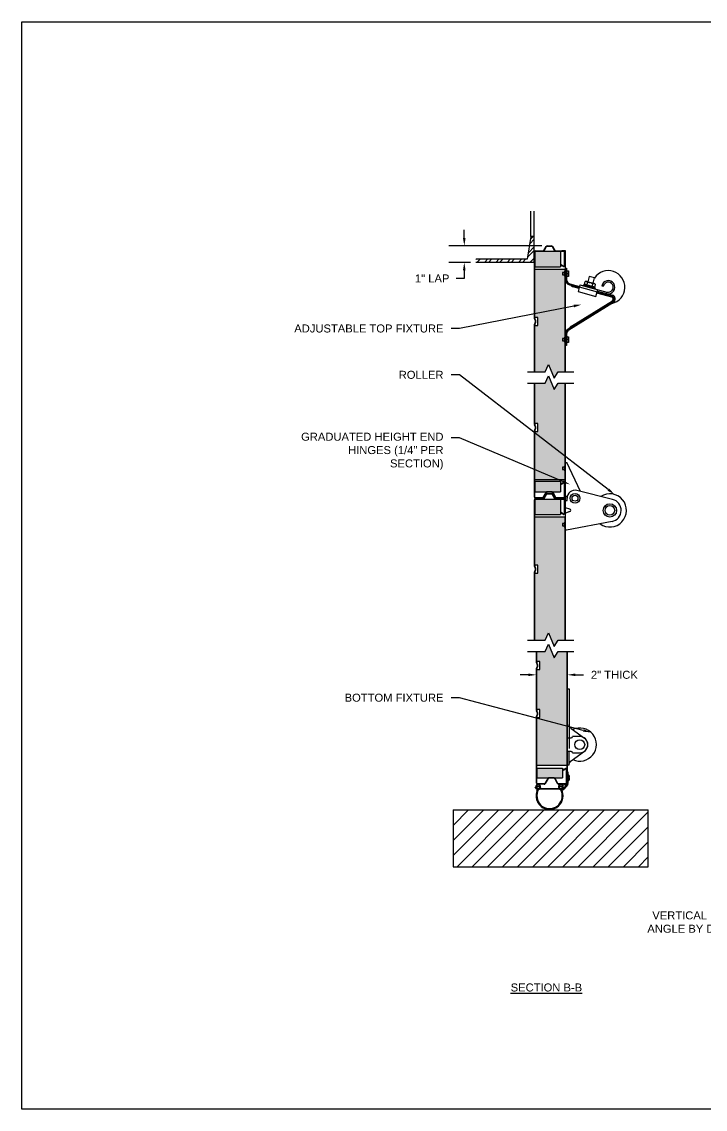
# Model space of a CAD drawing. Header units: inches. Extents: x 168.8 to 189.1, y 234.4 to 247.7.
# Drawn here: x 168.77 to 176.77, y 234.45 to 247.18 of the extents above; entities that cross this region are included whole.
import ezdxf
from ezdxf import colors
from ezdxf.entities.mleader import LeaderData, LeaderLine
from ezdxf.math import Vec2, Vec3

# ---------------------------------------------------------------- set-up
doc = ezdxf.new("R2010")
doc.units = ezdxf.units.IN
doc.header["$LTSCALE"] = 0.25
doc.header["$MEASUREMENT"] = 0
doc.linetypes.add('C_SOLID_M', pattern=[0])
doc.linetypes.add('CENTERX2', pattern=[0.8, 0.5, -0.1, 0.1, -0.1])
doc.layers.add('470', color=7, linetype='Continuous')
doc.layers.add('ANNOTATIONS', color=1, linetype='Continuous')
doc.styles.add('ARIAL', font='arial.ttf', dxfattribs={"height": 0.09375})
doc.styles.get("Standard").update_dxf_attribs({"font": 'romans.shx'})
doc.dimstyles.new('DIMSTYLE_5', dxfattribs={"dimtxt": 0.0625, "dimasz": 0.15, "dimexe": 0.18, "dimexo": 0.0625, "dimgap": 0.09, "dimtad": 0, "dimtih": 1, "dimtoh": 1, "dimdec": 5, "dimlfac": 8, "dimzin": 4, "dimdsep": 46, "dimtxsty": 'Standard', "dimcen": 0.09, "dimadec": 0, "dimazin": 0, "dimtp": 0.03125, "dimtm": 0.03125, "dimtfac": 1, "dimtdec": 5, "dimtofl": 0, "dimtmove": 0, "dimatfit": 3, "dimfxl": 1, "dimtolj": 1, "dimtzin": 4, "dimarcsym": 0})
doc.dimstyles.new('STANDARD$0', dxfattribs={"dimtxt": 0.09375, "dimasz": 0.09375, "dimexe": 0.03125, "dimexo": 0.046875, "dimgap": 0.09, "dimtad": 0, "dimtih": 1, "dimtoh": 1, "dimdec": 4, "dimzin": 0, "dimdsep": 46, "dimtxsty": 'ARIAL', "dimcen": 0.09, "dimadec": 0, "dimazin": 0, "dimtfac": 1, "dimtdec": 4, "dimtofl": 0, "dimtmove": 0, "dimatfit": 1, "dimfxl": 1, "dimtolj": 1, "dimtzin": 0, "dimarcsym": 0})

# ---------------------------------------------------------------- blocks, each defined once
blk = doc.blocks.new('*X3')
at = {"color": 0}
for p, q in [((5.071, 12.849), (5.124, 12.902)), ((5.08, 12.902), (5.111, 12.934)), ((5.046, 12.692), (5.124, 12.77)), ((5.055, 12.744), (5.124, 12.814)), ((4.445, 12.665), (4.449, 12.67)), ((4.454, 12.63), (4.494, 12.67)), ((4.543, 12.63), (4.582, 12.67)), ((4.587, 12.63), (4.626, 12.67)), ((4.675, 12.63), (4.715, 12.67)), ((4.719, 12.63), (4.759, 12.67)), ((4.808, 12.63), (4.847, 12.67)), ((4.852, 12.63), (4.891, 12.67)), ((4.94, 12.63), (4.98, 12.67)), ((4.985, 12.63), (5.024, 12.67)), ((5.073, 12.63), (5.124, 12.681)), ((5.117, 12.63), (5.124, 12.637))]:
    blk.add_line(p, q, dxfattribs=at)
blk = doc.blocks.new('*D5')
at = {"layer": 'ANNOTATIONS', "color": 0, "lineweight": -2, "transparency": 16777216}
for p, q in [((173.95, 244.651), (173.95, 244.745)), ((174.858, 244.557), (173.77, 244.557)), ((174.021, 244.364), (173.77, 244.364)), ((173.95, 244.27), (173.95, 244.176)), ((173.95, 244.176), (173.856, 244.176))]:
    blk.add_line(p, q, dxfattribs=at)
at = {"layer": 'ANNOTATIONS', "color": 0, "transparency": 16777216}
for points in [[(173.934, 244.651), (173.965, 244.651), (173.95, 244.557)], [(173.934, 244.27), (173.965, 244.27), (173.95, 244.364)]]:
    blk.add_solid(points, dxfattribs=at)
at = {"layer": 'defpoints', "color": 0, "transparency": 16777216}
for p in [(174.92, 244.557), (173.95, 244.364), (174.083, 244.364)]:
    blk.add_point(p, dxfattribs=at)
at = {"layer": 'ANNOTATIONS', "color": 0, "transparency": 16777216, "insert": (173.574, 244.176), "char_height": 0.0938, "attachment_point": 5, "style": 'ARIAL'}
blk.add_mtext('\\A1;1" LAP', dxfattribs=at)
blk = doc.blocks.new('*D8')
at = {"layer": 'ANNOTATIONS', "color": 0, "lineweight": -2, "transparency": 16777216}
for p, q in [((174.793, 239.503), (174.793, 239.566)), ((175.157, 239.552), (175.157, 239.566)), ((174.699, 239.534), (174.605, 239.534)), ((175.25, 239.534), (175.344, 239.534))]:
    blk.add_line(p, q, dxfattribs=at)
at = {"layer": 'ANNOTATIONS', "color": 0, "transparency": 16777216}
for points in [[(174.699, 239.55), (174.699, 239.519), (174.793, 239.534)], [(175.25, 239.55), (175.25, 239.519), (175.157, 239.534)]]:
    blk.add_solid(points, dxfattribs=at)
at = {"layer": 'defpoints', "color": 0, "transparency": 16777216}
for p in [(174.793, 239.456), (175.157, 239.534), (175.157, 239.505)]:
    blk.add_point(p, dxfattribs=at)
at = {"layer": 'ANNOTATIONS', "color": 0, "transparency": 16777216, "insert": (175.706, 239.534), "char_height": 0.09375, "attachment_point": 5, "style": 'ARIAL'}
blk.add_mtext('\\A1;2" THICK', dxfattribs=at)

msp = doc.modelspace()

# ---------------------------------------------------------------- hatches: boundary and pattern name
at = {"layer": '470', "linetype": 'Continuous'}
h = msp.add_hatch(dxfattribs=at)
h.set_pattern_fill('AR-SAND', color=256, scale=0.04, style=0)
h.set_pattern_definition([(37.5, (153.77541, 235.30998), (-0.00251973, 0.07707295), [0, -0.0608, 0, -0.068, 0, -0.065]), (7.5, (153.77541, 235.30998), (0.07079107, 0.11288584), [0, -0.0328, 0, -0.0548, 0, -0.021]), (327.5, (153.72621, 235.30998), (0.12456567, 0.00022636), [0, -0.02, 0, -0.072, 0, -0.094]), (317.5, (153.72621, 235.30998), (0.12024506, 0.035107), [0, -0.01, 0, -0.0472, 0, -0.054])])
h.paths.add_polyline_path([(175.15318, 239.80878), (175.04852, 239.80878), (175.00341, 239.73277), (174.93354, 239.89286), (174.89503, 239.80878), (174.79871, 239.80878), (174.79871, 239.68929), (174.83387, 239.68929), (174.83387, 239.59554), (174.79871, 239.59554), (174.79871, 239.12679), (174.83387, 239.12679), (174.83387, 239.03304), (174.79871, 239.03304), (174.79871, 238.47054), (175.15318, 238.47054)])
h.paths.add_polyline_path([(175.09782, 238.41693, -0.10303886), (175.09782, 238.41976), (175.09782, 238.44129), (174.79914, 238.44131), (174.79914, 238.32881), (175.09782, 238.32879)])
h.paths.add_polyline_path([(175.12974, 241.26912), (175.11848, 241.26912), (175.11848, 241.27735), (175.09906, 241.27735), (175.09906, 241.30549), (175.11848, 241.30549), (175.11848, 241.31357), (175.12974, 241.31357), (175.12974, 241.38106), (174.77527, 241.38106), (174.77527, 240.81856), (174.81042, 240.81856), (174.81042, 240.72481), (174.77527, 240.72481), (174.77527, 239.94109), (174.89503, 239.94109), (174.93354, 240.02517), (175.00341, 239.86508), (175.04852, 239.94109), (175.12974, 239.94109)])
h.paths.add_polyline_path([(175.07438, 241.59199), (174.77804, 241.59199, 0.08916358), (174.7757, 241.59004), (174.7757, 241.41031), (175.07438, 241.41031), (175.07438, 241.43109, -0.10291104), (175.07438, 241.43392)])
h.paths.add_polyline_path([(175.07438, 241.76582, -0.10291104), (175.07438, 241.76864), (175.07438, 241.80237), (174.7757, 241.80237), (174.7757, 241.67867), (175.07438, 241.67867)])
h.paths.add_polyline_path([(175.12974, 242.9514), (175.04852, 242.9514), (175.00341, 242.87539), (174.93354, 243.03548), (174.89503, 242.9514), (174.77527, 242.9514), (174.77527, 242.47568), (174.81042, 242.47568), (174.81042, 242.38193), (174.77527, 242.38193), (174.77527, 241.81943), (175.12974, 241.81943), (175.12974, 241.93109), (175.11848, 241.93109), (175.11848, 241.93932), (175.09906, 241.93932), (175.09906, 241.96746), (175.11848, 241.96746), (175.11848, 241.97554), (175.12974, 241.97554)])
h.paths.add_polyline_path([(175.12974, 243.43787), (175.1168, 243.43787), (175.1168, 243.44611), (175.09737, 243.44611), (175.09737, 243.47424), (175.1168, 243.47424), (175.1168, 243.48233), (175.12974, 243.48233), (175.12974, 244.2086), (175.11848, 244.2086), (175.11848, 244.21684), (175.09906, 244.21684), (175.09906, 244.24498), (175.11848, 244.24498), (175.11848, 244.25306), (175.12974, 244.25306), (175.12974, 244.28257), (174.77527, 244.28257), (174.77527, 243.72007), (174.81042, 243.72007), (174.81042, 243.62632), (174.77527, 243.62632), (174.77527, 243.08371), (174.89503, 243.08371), (174.93354, 243.16779), (175.00341, 243.0077), (175.04852, 243.08371), (175.12974, 243.08371)])
h.paths.add_polyline_path([(175.07438, 244.49351), (174.77804, 244.49351, 0.08916358), (174.7757, 244.49155), (174.7757, 244.31182), (175.07438, 244.31182), (175.07438, 244.33261, -0.10291104), (175.07438, 244.33543)])
at = {"layer": '470'}
h = msp.add_hatch(dxfattribs=at)
h.set_pattern_fill('ANSI31', color=256, style=0)
h.set_pattern_definition([(45, (-0.78106, 0.76833), (-0.08838835, 0.08838835), [])])
h.paths.add_polyline_path([(176.1012, 237.95239), (173.81923, 237.95239), (173.81923, 237.28751), (176.1012, 237.28751)])

# ---------------------------------------------------------------- linework, layer by layer
for p, q in [((174.72906, 244.66749), (174.72906, 244.96488)), ((174.76846, 244.3639), (174.76846, 244.96488)), ((174.72906, 244.66749), (174.68735, 244.40329)), ((174.76846, 244.66749), (174.72906, 244.66749)), ((174.68735, 244.40329), (174.08942, 244.40329)), ((174.76846, 244.3639), (174.0834, 244.3639)), ((175.1479, 244.2644), (175.1709, 244.2644)), ((175.1709, 244.2644), (175.1709, 244.19772)), ((175.09906, 244.24498), (175.09906, 244.21684)), ((175.11848, 244.24498), (175.09906, 244.24498)), ((175.09906, 244.21684), (175.11768, 244.21684)), ((175.11848, 244.25306), (175.11848, 244.2086)), ((175.12974, 244.25306), (175.11848, 244.25306)), ((175.11848, 244.2086), (175.12974, 244.2086)), ((175.16347, 244.23106), (175.14761, 244.23106)), ((175.1709, 244.19772), (175.1479, 244.19772)), ((175.09737, 243.47424), (175.09737, 243.44611)), ((175.1168, 243.47424), (175.09737, 243.47424)), ((175.09737, 243.44611), (175.11599, 243.44611)), ((175.1168, 243.48233), (175.1168, 243.43787)), ((175.12974, 243.48233), (175.1168, 243.48233)), ((175.1168, 243.43787), (175.12974, 243.43787)), ((175.16318, 243.46033), (175.14732, 243.46033)), ((175.14761, 243.49367), (175.17061, 243.49367)), ((175.17061, 243.42699), (175.14761, 243.42699)), ((175.17061, 243.49367), (175.17061, 243.42699)), ((174.89503, 243.08371), (174.93354, 243.16779)), ((174.93354, 243.16779), (175.00341, 243.0077)), ((174.68844, 243.08371), (174.89503, 243.08371)), ((174.89503, 242.9514), (174.93354, 243.03548)), ((174.93354, 243.03548), (175.00341, 242.87539)), ((175.00341, 243.0077), (175.04852, 243.08371)), ((175.04852, 243.08371), (175.2315, 243.08371)), ((174.68844, 242.9514), (174.89503, 242.9514)), ((175.00341, 242.87539), (175.04852, 242.9514)), ((175.04852, 242.9514), (175.2315, 242.9514)), ((175.09906, 241.96746), (175.09906, 241.93932)), ((175.11848, 241.96746), (175.09906, 241.96746)), ((175.11848, 241.97554), (175.11848, 241.93109)), ((175.12974, 241.97554), (175.11848, 241.97554)), ((175.09906, 241.93932), (175.11768, 241.93932)), ((175.11848, 241.93109), (175.12974, 241.93109)), ((175.09906, 241.30549), (175.09906, 241.27735)), ((175.11848, 241.30549), (175.09906, 241.30549)), ((175.09906, 241.27735), (175.11768, 241.27735)), ((175.11848, 241.31357), (175.11848, 241.26912)), ((175.12974, 241.31357), (175.11848, 241.31357)), ((175.11848, 241.26912), (175.12974, 241.26912)), ((174.68844, 239.94109), (174.89503, 239.94109)), ((174.89503, 239.94109), (174.93354, 240.02517)), ((174.93354, 240.02517), (175.00341, 239.86508)), ((175.00341, 239.86508), (175.04852, 239.94109)), ((175.04852, 239.94109), (175.2315, 239.94109)), ((174.68844, 239.80878), (174.89503, 239.80878)), ((174.89503, 239.80878), (174.93354, 239.89286)), ((174.93354, 239.89286), (175.00341, 239.73277)), ((175.00341, 239.73277), (175.04852, 239.80878)), ((175.04852, 239.80878), (175.2315, 239.80878)), ((173.81923, 237.95239), (173.81923, 237.28751)), ((173.82404, 237.95239), (176.1012, 237.95239)), ((176.1012, 237.28751), (176.1012, 237.95239)), ((173.81923, 237.28751), (176.1012, 237.28751))]:
    msp.add_line(p, q, dxfattribs=at)
at = {"layer": '470', "linetype": 'C_SOLID_M'}
for p, q in [((174.88042, 244.50307), (174.90813, 244.55107)), ((174.88399, 244.50101), (174.9117, 244.54901)), ((174.91917, 244.55744), (174.97123, 244.55744)), ((174.91917, 244.55332), (174.97123, 244.55332)), ((174.97868, 244.54904), (175.00668, 244.50097)), ((174.98225, 244.55111), (175.01024, 244.50304)), ((174.76955, 243.71196), (174.76955, 244.48601)), ((174.77368, 243.71196), (174.77368, 244.48601)), ((174.7757, 244.49351), (175.07438, 244.49351)), ((174.7757, 244.49351), (174.7757, 244.31182)), ((174.7823, 244.49876), (174.87295, 244.49876)), ((174.7823, 244.49463), (174.87295, 244.49463)), ((175.0177, 244.49876), (175.10836, 244.49876)), ((175.0177, 244.49463), (175.10836, 244.49463)), ((175.07438, 244.49351), (175.07438, 244.31182)), ((175.09223, 244.50176), (175.09223, 244.49932)), ((175.09223, 244.50176), (175.12824, 244.50176)), ((175.12824, 244.49932), (175.09223, 244.49932)), ((175.11699, 244.48601), (175.11699, 244.32135)), ((175.12111, 244.48601), (175.12111, 244.32135)), ((175.1222, 244.43669), (175.12219, 244.42627)), ((175.12505, 244.4366), (175.12505, 244.42628)), ((175.12693, 244.43666), (175.12693, 244.42628)), ((175.1297, 244.43665), (175.12969, 244.42638)), ((175.13068, 244.49688), (175.13068, 243.08371)), ((175.13311, 243.08371), (175.13311, 244.49688)), ((174.77527, 243.72007), (174.77527, 244.28257)), ((175.12974, 244.28257), (174.77527, 244.28257)), ((174.7757, 244.31182), (175.07438, 244.31182)), ((175.11169, 244.31487), (175.07869, 244.32754)), ((175.11317, 244.31873), (175.08017, 244.33139)), ((175.08279, 244.33632), (175.09812, 244.32559)), ((175.08515, 244.3397), (175.10049, 244.32897)), ((175.10049, 244.32897), (175.09812, 244.32559)), ((175.12974, 243.08371), (175.12974, 244.28257)), ((174.76955, 243.08371), (174.76955, 243.63367)), ((174.78215, 243.67833), (174.77037, 243.70771)), ((174.77037, 243.63793), (174.78215, 243.66731)), ((174.77368, 243.08371), (174.77368, 243.63367)), ((174.78598, 243.67987), (174.7742, 243.70924)), ((174.7742, 243.6364), (174.78598, 243.66577)), ((174.81042, 243.72007), (174.77527, 243.72007)), ((174.77527, 243.62632), (174.81042, 243.62632)), ((174.77527, 243.08371), (174.77527, 243.62632)), ((174.81042, 243.62632), (174.81042, 243.72007)), ((174.76955, 242.46758), (174.76955, 242.9514)), ((174.77368, 242.46758), (174.77368, 242.9514)), ((174.77527, 242.47568), (174.77527, 242.9514)), ((175.12974, 241.81943), (175.12974, 242.9514)), ((175.13067, 241.60512), (175.13067, 242.9514)), ((175.13068, 242.9514), (175.13068, 241.60512)), ((175.13311, 241.60512), (175.13311, 242.9514)), ((174.76955, 241.61524), (174.76955, 242.38929)), ((174.78215, 242.43394), (174.77037, 242.46332)), ((174.77037, 242.39354), (174.78215, 242.42292)), ((174.77368, 241.61524), (174.77368, 242.38929)), ((174.78598, 242.43548), (174.7742, 242.46485)), ((174.7742, 242.39201), (174.78598, 242.42138)), ((174.81042, 242.47568), (174.77527, 242.47568)), ((174.77527, 242.38193), (174.81042, 242.38193)), ((174.77527, 241.81943), (174.77527, 242.38193)), ((174.81042, 242.38193), (174.81042, 242.47568)), ((175.13311, 241.62695), (175.13311, 242.0207)), ((175.13311, 242.0207), (175.15036, 242.0207)), ((175.31132, 241.68208), (175.15036, 242.0207)), ((175.12974, 241.81943), (174.77527, 241.81943)), ((174.7757, 241.80237), (175.07438, 241.80237)), ((174.7757, 241.80237), (174.7757, 241.67867)), ((175.07438, 241.80237), (175.07438, 241.67867)), ((175.07869, 241.77371), (175.11169, 241.78638)), ((175.08017, 241.76986), (175.11317, 241.78252)), ((175.09812, 241.77566), (175.08279, 241.76493)), ((175.10049, 241.77228), (175.08515, 241.76155)), ((175.09812, 241.77566), (175.10049, 241.77228)), ((175.11699, 241.7799), (175.11699, 241.61524)), ((175.12111, 241.7799), (175.12111, 241.61524)), ((174.7757, 241.67867), (175.07438, 241.67867)), ((174.7757, 241.59199), (175.07438, 241.59199)), ((174.7757, 241.59199), (174.7757, 241.41031)), ((174.86119, 241.60662), (174.7823, 241.60662)), ((174.86119, 241.60249), (174.7823, 241.60249)), ((174.7823, 241.59724), (174.87295, 241.59724)), ((174.7823, 241.59312), (174.87295, 241.59312)), ((174.90254, 241.66962), (174.86866, 241.61093)), ((174.90611, 241.66756), (174.87223, 241.60887)), ((174.88042, 241.60156), (174.90813, 241.64956)), ((174.88399, 241.59949), (174.9117, 241.64749)), ((174.97695, 241.67599), (174.91358, 241.67599)), ((174.97695, 241.67187), (174.91358, 241.67187)), ((174.91917, 241.65593), (174.97123, 241.65593)), ((174.91917, 241.65181), (174.97123, 241.65181)), ((174.97868, 241.64752), (175.00668, 241.59945)), ((174.98225, 241.6496), (175.01024, 241.60153)), ((175.01843, 241.60885), (174.98441, 241.66757)), ((175.022, 241.61092), (174.98798, 241.66963)), ((175.0177, 241.59724), (175.10836, 241.59724)), ((175.0177, 241.59312), (175.10836, 241.59312)), ((175.10836, 241.60662), (175.02946, 241.60662)), ((175.10836, 241.60249), (175.02946, 241.60249)), ((175.07438, 241.59199), (175.07438, 241.41031)), ((175.09223, 241.60268), (175.09223, 241.5978)), ((175.12824, 241.60268), (175.09223, 241.60268)), ((175.09223, 241.60024), (175.12824, 241.60024)), ((175.12824, 241.5978), (175.09223, 241.5978)), ((175.1222, 241.66841), (175.12219, 241.65799)), ((175.12505, 241.66831), (175.12505, 241.658)), ((175.12692, 241.66837), (175.12692, 241.658)), ((175.1297, 241.66839), (175.12969, 241.65812)), ((175.13068, 241.59537), (175.13068, 239.94109)), ((175.13311, 241.62695), (175.15186, 241.62695)), ((175.13311, 239.94109), (175.13311, 241.59537)), ((175.15186, 241.57695), (175.15186, 241.62695)), ((175.68399, 241.5883), (175.26746, 241.69312)), ((174.76955, 240.81045), (174.76955, 241.58449)), ((174.77368, 240.81045), (174.77368, 241.58449)), ((175.11699, 241.58449), (175.11699, 241.41984)), ((175.12111, 241.58449), (175.12111, 241.41984)), ((175.1222, 241.53518), (175.12219, 241.52476)), ((175.12505, 241.53509), (175.12505, 241.52477)), ((175.12693, 241.53515), (175.12693, 241.52477)), ((175.1297, 241.53514), (175.12969, 241.52486)), ((175.13311, 241.57695), (175.15186, 241.57695)), ((175.18526, 241.47371), (175.13311, 241.4907)), ((174.77527, 240.81856), (174.77527, 241.38106)), ((175.12974, 241.38106), (174.77527, 241.38106)), ((174.7757, 241.41031), (175.07438, 241.41031)), ((175.11169, 241.41336), (175.07869, 241.42603)), ((175.11317, 241.41721), (175.08017, 241.42988)), ((175.08279, 241.43481), (175.09812, 241.42407)), ((175.08515, 241.43819), (175.10049, 241.42745)), ((175.10049, 241.42745), (175.09812, 241.42407)), ((175.12974, 239.94109), (175.12974, 241.38106)), ((175.18526, 241.44519), (175.13311, 241.4282)), ((175.14536, 241.22695), (175.13311, 241.22695)), ((175.67929, 241.32957), (175.14536, 241.22696)), ((174.76955, 239.94109), (174.76955, 240.73216)), ((174.78215, 240.77682), (174.77037, 240.80619)), ((174.77037, 240.73642), (174.78215, 240.76579)), ((174.77368, 239.94109), (174.77368, 240.73216)), ((174.78598, 240.77835), (174.7742, 240.80773)), ((174.7742, 240.73488), (174.78598, 240.76426)), ((174.81042, 240.81856), (174.77527, 240.81856)), ((174.77527, 240.72481), (174.81042, 240.72481)), ((174.77527, 239.94109), (174.77527, 240.72481)), ((174.81042, 240.72481), (174.81042, 240.81856)), ((174.79299, 239.68119), (174.79299, 239.80878)), ((174.79712, 239.68119), (174.79712, 239.80878)), ((174.79871, 239.68929), (174.79871, 239.80878)), ((175.15318, 238.47054), (175.15318, 239.80878)), ((175.15411, 238.25623), (175.15411, 239.80878)), ((175.15412, 239.80878), (175.15412, 238.25623)), ((175.15655, 238.25623), (175.15655, 239.80878)), ((174.80559, 239.64756), (174.79381, 239.67693)), ((174.80942, 239.64909), (174.79764, 239.67847)), ((174.83387, 239.68929), (174.79871, 239.68929)), ((174.83387, 239.59554), (174.83387, 239.68929)), ((174.79299, 239.11869), (174.79299, 239.6029)), ((174.79381, 239.60716), (174.80559, 239.63653)), ((174.79712, 239.11869), (174.79712, 239.6029)), ((174.79764, 239.60562), (174.80942, 239.63499)), ((174.79871, 239.59554), (174.83387, 239.59554)), ((174.79871, 239.12679), (174.79871, 239.59554)), ((174.79299, 238.26636), (174.79299, 239.0404)), ((174.80559, 239.08506), (174.79381, 239.11443)), ((174.79381, 239.04466), (174.80559, 239.07403)), ((174.79712, 238.26636), (174.79712, 239.0404)), ((174.80942, 239.08659), (174.79764, 239.11597)), ((174.79764, 239.04312), (174.80942, 239.07249)), ((174.83387, 239.12679), (174.79871, 239.12679)), ((174.83387, 239.03304), (174.83387, 239.12679)), ((174.79871, 239.03304), (174.83387, 239.03304)), ((174.79871, 238.47054), (174.79871, 239.03304)), ((175.15318, 238.47054), (174.79871, 238.47054)), ((174.79914, 238.44131), (174.79914, 238.32881)), ((174.79914, 238.44131), (175.09782, 238.44129)), ((175.09782, 238.44129), (175.09782, 238.32879)), ((175.10213, 238.42482), (175.13513, 238.43749)), ((175.10361, 238.42097), (175.13661, 238.43364)), ((175.12156, 238.42678), (175.10623, 238.41604)), ((175.12393, 238.4234), (175.1086, 238.41266)), ((175.12156, 238.42678), (175.12393, 238.4234)), ((175.14043, 238.43101), (175.14043, 238.26636)), ((175.14455, 238.43101), (175.14455, 238.26636)), ((174.79914, 238.32881), (175.09782, 238.32879)), ((174.92598, 238.32073), (174.8921, 238.26204)), ((174.92956, 238.31867), (174.89567, 238.25998)), ((175.00039, 238.32711), (174.93702, 238.32711)), ((175.00039, 238.32298), (174.93702, 238.32298)), ((175.04187, 238.25996), (175.00785, 238.31868)), ((175.04544, 238.26203), (175.01142, 238.32075)), ((175.14564, 238.31952), (175.14563, 238.30911)), ((175.14849, 238.31943), (175.14849, 238.30911)), ((175.15036, 238.31949), (175.15036, 238.30911)), ((175.15314, 238.3195), (175.15313, 238.30923)), ((175.1628, 238.2953), (175.1628, 238.36072)), ((175.1628, 238.36072), (175.16551, 238.36072)), ((175.1628, 238.2953), (175.16551, 238.2953)), ((175.18155, 238.33113), (175.17793, 238.33016)), ((175.17793, 238.32585), (175.17793, 238.33016)), ((175.18155, 238.32488), (175.17793, 238.32585)), ((174.88463, 238.25773), (174.80574, 238.25773)), ((174.88463, 238.25361), (174.80574, 238.25361)), ((175.1318, 238.25773), (175.0529, 238.25773)), ((175.1318, 238.25361), (175.0529, 238.25361)), ((175.15168, 238.25379), (175.11567, 238.25379)), ((175.11567, 238.25379), (175.11567, 238.25135)), ((175.11567, 238.25135), (175.15167, 238.25135))]:
    msp.add_line(p, q, dxfattribs=at)
at = {"layer": '470', "linetype": 'Continuous'}
for p, q in [((175.13311, 244.29716), (175.14761, 244.29716)), ((175.13311, 244.29716), (175.13311, 244.16216)), ((175.14761, 244.29716), (175.14761, 244.16216)), ((175.13311, 244.16216), (175.14761, 244.16216)), ((175.3547, 244.10346), (175.36421, 244.13887)), ((175.3742, 244.14137), (175.36421, 244.13887)), ((175.37427, 244.14161), (175.3742, 244.14137)), ((175.3742, 244.14137), (175.47753, 244.1136)), ((175.4776, 244.11384), (175.37427, 244.14161)), ((175.41249, 244.19813), (175.39575, 244.13583)), ((175.47285, 244.18191), (175.41249, 244.19813)), ((175.45611, 244.11962), (175.47285, 244.18191)), ((175.18464, 244.11387), (175.18087, 244.09987)), ((175.18087, 244.09987), (175.2938, 244.06952)), ((175.18464, 244.11387), (175.29756, 244.08352)), ((175.29328, 244.0676), (175.20205, 244.09211)), ((175.22898, 244.07659), (175.23157, 244.08624)), ((175.29121, 244.05986), (175.22898, 244.07659)), ((175.30243, 244.10163), (175.28089, 244.02148)), ((175.28089, 244.02148), (175.49094, 243.96503)), ((175.29562, 244.07628), (175.50567, 244.01984)), ((175.30243, 244.10163), (175.61931, 244.01648)), ((175.34576, 244.10034), (175.35357, 244.10243)), ((175.34576, 244.10034), (175.48158, 244.06384)), ((175.35358, 244.10243), (175.35357, 244.10243)), ((175.38488, 244.09535), (175.39439, 244.13076)), ((175.44523, 244.07913), (175.45475, 244.11455)), ((175.47541, 244.07102), (175.48493, 244.10644)), ((175.47586, 244.06958), (175.48158, 244.06384)), ((175.47753, 244.1136), (175.4776, 244.11384)), ((175.48493, 244.10644), (175.47753, 244.1136)), ((175.49094, 243.96503), (175.51248, 244.04519)), ((175.67853, 243.96407), (175.50333, 244.01115)), ((175.50385, 244.01308), (175.67905, 243.966)), ((175.50761, 244.02708), (175.68281, 243.98)), ((175.5767, 244.08346), (175.55824, 244.08673)), ((175.61444, 243.99837), (175.61931, 244.01648)), ((175.68774, 243.90699), (175.16361, 243.58192)), ((175.69538, 243.89467), (175.17126, 243.5696)), ((175.18166, 243.59546), (175.68669, 243.90868)), ((175.20296, 243.61809), (175.68247, 243.91549)), ((175.67645, 243.95634), (175.50125, 244.00342)), ((175.67645, 243.95634), (175.68281, 243.98)), ((175.69538, 243.89467), (175.68247, 243.91549)), ((175.14761, 243.52711), (175.13311, 243.52711)), ((175.13311, 243.52711), (175.13311, 243.39211)), ((175.14761, 243.52711), (175.14761, 243.39211)), ((175.16361, 243.58192), (175.17126, 243.5696)), ((175.20296, 243.61809), (175.20823, 243.6096)), ((175.14761, 243.39211), (175.13311, 243.39211)), ((175.15655, 239.37186), (175.17758, 239.37186)), ((175.15655, 238.48186), (175.15655, 239.37186)), ((175.17758, 239.37186), (175.17758, 238.79623)), ((175.15623, 238.79623), (175.20033, 238.79623)), ((175.15623, 238.63748), (175.15623, 238.79623)), ((175.20033, 238.90618), (175.35642, 238.794)), ((175.30098, 238.81183), (175.21595, 238.81183)), ((175.20033, 238.63748), (175.15623, 238.63748)), ((175.17758, 238.48186), (175.17758, 238.63748)), ((175.20033, 238.52754), (175.35642, 238.63971)), ((175.21595, 238.62188), (175.30098, 238.62188)), ((175.15655, 238.48186), (175.17758, 238.48186)), ((175.15655, 238.39634), (175.1628, 238.39634)), ((175.15655, 238.25967), (175.15655, 238.39634)), ((175.1628, 238.39634), (175.1628, 238.25967)), ((174.78027, 238.21704), (174.78579, 238.21998)), ((174.7879, 238.20269), (174.78027, 238.21704)), ((174.78579, 238.21998), (174.79342, 238.20563)), ((174.79563, 238.2068), (174.78853, 238.22014)), ((174.79405, 238.22308), (174.80114, 238.20974)), ((174.79945, 238.17038), (174.80957, 238.19819)), ((174.80098, 238.22906), (174.82753, 238.22906)), ((174.81894, 238.19654), (174.80826, 238.16718)), ((174.80957, 238.19819), (174.80957, 238.20413)), ((174.81894, 238.20413), (174.81894, 238.19654)), ((174.82679, 238.20864), (174.83446, 238.22308)), ((174.83998, 238.22014), (174.83231, 238.20571)), ((174.83488, 238.20142), (175.0603, 238.20142)), ((175.06307, 238.19517), (174.83488, 238.19517)), ((175.06287, 238.20571), (175.0552, 238.22014)), ((175.06072, 238.22308), (175.06969, 238.20619)), ((175.06765, 238.22906), (175.0942, 238.22906)), ((175.07624, 238.19654), (175.07624, 238.20413)), ((175.08692, 238.16718), (175.07624, 238.19654)), ((175.08561, 238.20413), (175.08561, 238.19819)), ((175.08561, 238.19819), (175.09573, 238.17038)), ((175.09345, 238.20864), (175.10113, 238.22308)), ((175.10665, 238.22014), (175.09897, 238.20571)), ((175.1108, 238.19802), (175.15456, 238.2539)), ((175.15948, 238.25004), (175.11573, 238.19416)), ((174.8055, 238.03442), (174.80948, 238.04044)), ((174.8127, 238.03486), (174.8055, 238.03442)), ((174.86555, 237.97437), (174.86599, 237.98157)), ((174.87157, 237.97835), (174.86555, 237.97437)), ((174.94759, 237.95239), (174.94437, 237.95884)), ((174.95081, 237.95884), (174.94759, 237.95239)), ((175.02963, 237.97437), (175.02361, 237.97835)), ((175.02919, 237.98157), (175.02963, 237.97437))]:
    msp.add_line(p, q, dxfattribs=at)
at = {"layer": '470', "linetype": 'CENTERX2'}
msp.add_line((175.17732, 238.79623), (175.17732, 238.63748), dxfattribs=at)
at = {"layer": '470', "linetype": 'C_SOLID_M'}
for centre, radius in [((175.24561, 241.60195), 0.05662), ((175.24561, 241.60195), 0.03462), ((175.65311, 241.45945), 0.07812), ((175.65311, 241.45945), 0.05662)]:
    msp.add_circle(centre, radius, dxfattribs=at)
at = {"layer": '470', "linetype": 'Continuous'}
msp.add_circle((175.30098, 238.71686), 0.0575, dxfattribs=at)
at = {"layer": '470', "linetype": 'C_SOLID_M'}
for centre, radius, start, end in [((174.91917, 244.54469), 0.01275, 90, 150), ((174.91917, 244.54469), 0.00863, 90, 150), ((174.97123, 244.54469), 0.01275, 30.216271, 90), ((174.97123, 244.54469), 0.00862, 30.216271, 90), ((174.7823, 244.48601), 0.01275, 90, 180), ((174.7823, 244.48601), 0.00862, 90, 180), ((174.87295, 244.50738), 0.00863, 270, 330), ((174.87295, 244.50738), 0.01275, 270, 330), ((175.0177, 244.50738), 0.01275, 210.216271, 270), ((175.0177, 244.50738), 0.00862, 210.216271, 270), ((175.10836, 244.48601), 0.01275, 0, 90), ((175.10836, 244.48601), 0.00863, 0, 90), ((175.12599, 244.4366), 0.00375, 359.999982, 179.999946), ((175.12599, 244.42628), 0.00375, 179.999963, 1.879978), ((175.12599, 244.4366), 0.000937, 359.999982, 179.999946), ((175.12599, 244.42628), 0.000937, 179.999963, 1.879978), ((175.12824, 244.49688), 0.00488, 0.000002, 90.000005), ((175.12824, 244.49688), 0.00244, 0.000002, 90.000005), ((175.08118, 244.33402), 0.00694, 55, 249), ((175.08118, 244.33402), 0.00281, 55, 249), ((175.11418, 244.32135), 0.00694, 249, 0), ((175.11418, 244.32135), 0.00281, 249, 0), ((174.78099, 243.71196), 0.01144, 180, 201.851537), ((174.78099, 243.63367), 0.01144, 158.148463, 180), ((174.78099, 243.71196), 0.00731, 180, 201.851537), ((174.78099, 243.63367), 0.00731, 158.148463, 180), ((174.7684, 243.67282), 0.01481, 338.148463, 21.851537), ((174.7684, 243.67282), 0.01894, 338.148463, 21.851537), ((174.78099, 242.46758), 0.01144, 180, 201.851537), ((174.78099, 242.38929), 0.01144, 158.148463, 180), ((174.78099, 242.46758), 0.00731, 180, 201.851537), ((174.78099, 242.38929), 0.00731, 158.148463, 180), ((174.7684, 242.42843), 0.01481, 338.148463, 21.851537), ((174.7684, 242.42843), 0.01894, 338.148463, 21.851537), ((175.08118, 241.76723), 0.00694, 111, 305), ((175.08118, 241.76723), 0.00281, 111, 305), ((175.11418, 241.7799), 0.00694, 0, 111), ((175.11418, 241.7799), 0.00281, 0, 111), ((174.7823, 241.61524), 0.01275, 180, 270), ((174.7823, 241.58449), 0.01275, 90, 180), ((174.7823, 241.61524), 0.00862, 180, 270), ((174.7823, 241.58449), 0.00862, 90, 180), ((174.86119, 241.61524), 0.00862, 270, 330), ((174.86119, 241.61524), 0.01275, 270, 330), ((174.87295, 241.60587), 0.00863, 270, 330), ((174.87295, 241.60587), 0.01275, 270, 330), ((174.91358, 241.66324), 0.01275, 90, 150), ((174.91358, 241.66324), 0.00863, 90, 150), ((174.91917, 241.64318), 0.01275, 90, 150), ((174.91917, 241.64318), 0.00863, 90, 150), ((174.97123, 241.64318), 0.01275, 30.216271, 90), ((174.97123, 241.64318), 0.00862, 30.216271, 90), ((174.97695, 241.66324), 0.01275, 30.088281, 90), ((174.97695, 241.66324), 0.00863, 30.088281, 90), ((175.0177, 241.60587), 0.01275, 210.216271, 270), ((175.0177, 241.60587), 0.00862, 210.216271, 270), ((175.02946, 241.61524), 0.01275, 210.088281, 270), ((175.02946, 241.61524), 0.00862, 210.088281, 270), ((175.10836, 241.61524), 0.01275, 270, 0), ((175.10836, 241.61524), 0.00862, 270, 0), ((175.10836, 241.58449), 0.01275, 0, 90), ((175.10836, 241.58449), 0.00863, 0, 90), ((175.12599, 241.66831), 0.00375, 359.999982, 179.999946), ((175.12599, 241.658), 0.00375, 179.999963, 1.879978), ((175.12599, 241.66831), 0.000937, 359.999982, 179.999946), ((175.12599, 241.658), 0.000937, 179.999963, 1.879978), ((175.12823, 241.60512), 0.00488, 270, 359.999989), ((175.12824, 241.60512), 0.00244, 270, 359.999989), ((175.12824, 241.59537), 0.00488, 0.000002, 90.000005), ((175.12824, 241.59537), 0.00244, 0.000002, 90.000005), ((175.24561, 241.60195), 0.09375, 76.523825, 179.999982), ((175.65311, 241.45945), 0.1325, 281.020246, 76.523825), ((175.12599, 241.53509), 0.00375, 359.999982, 179.999946), ((175.12599, 241.52477), 0.00375, 179.999963, 1.879978), ((175.12599, 241.53509), 0.000937, 359.999982, 179.999946), ((175.12599, 241.52477), 0.000937, 179.999963, 1.879978), ((175.18061, 241.45945), 0.015, 288.044084, 71.955945), ((175.08118, 241.4325), 0.00694, 55, 249), ((175.08118, 241.4325), 0.00281, 55, 249), ((175.11418, 241.41984), 0.00694, 249, 0), ((175.11418, 241.41984), 0.00281, 249, 0), ((174.78099, 240.81045), 0.01144, 180, 201.851537), ((174.78099, 240.73216), 0.01144, 158.148463, 180), ((174.78099, 240.81045), 0.00731, 180, 201.851537), ((174.78099, 240.73216), 0.00731, 158.148463, 180), ((174.7684, 240.77131), 0.01481, 338.148463, 21.851537), ((174.7684, 240.77131), 0.01894, 338.148463, 21.851537), ((174.80443, 239.68119), 0.01144, 180, 201.851537), ((174.80443, 239.68119), 0.00731, 180, 201.851537), ((174.80443, 239.6029), 0.01144, 158.148463, 180), ((174.80443, 239.6029), 0.00731, 158.148463, 180), ((174.79184, 239.64204), 0.01481, 338.148463, 21.851537), ((174.79184, 239.64204), 0.01894, 338.148463, 21.851537), ((174.80443, 239.11869), 0.01144, 180, 201.851537), ((174.80443, 239.0404), 0.01144, 158.148463, 180), ((174.80443, 239.11869), 0.00731, 180, 201.851537), ((174.80443, 239.0404), 0.00731, 158.148463, 180), ((174.79184, 239.07954), 0.01481, 338.148463, 21.851537), ((174.79184, 239.07954), 0.01894, 338.148463, 21.851537), ((175.10462, 238.41834), 0.00694, 111, 305), ((175.10462, 238.41834), 0.00281, 111, 305), ((175.13762, 238.43101), 0.00694, 0, 111), ((175.13762, 238.43101), 0.00281, 0, 111), ((174.93702, 238.31436), 0.01275, 90, 150), ((174.93702, 238.31436), 0.00863, 90, 150), ((175.00039, 238.31436), 0.01275, 30.088281, 90), ((175.00039, 238.31436), 0.00863, 30.088281, 90), ((175.14943, 238.31943), 0.00375, 359.999982, 179.999946), ((175.14943, 238.30911), 0.00375, 179.999963, 1.879978), ((175.14943, 238.31943), 0.000937, 359.999982, 179.999946), ((175.14943, 238.30911), 0.000937, 179.999963, 1.879978), ((175.16551, 238.34988), 0.01083, 26.785213, 89.999997), ((175.16551, 238.30613), 0.01083, 269.999991, 333.214785), ((175.12217, 238.32801), 0.05937, 3.016933, 26.785062), ((175.12217, 238.32801), 0.05937, 333.214953, 356.983076), ((174.80574, 238.26636), 0.01275, 180, 270), ((174.80574, 238.26636), 0.00862, 180, 270), ((174.88463, 238.26636), 0.00862, 270, 330), ((174.88463, 238.26636), 0.01275, 270, 330), ((175.0529, 238.26636), 0.01275, 210.088281, 270), ((175.0529, 238.26636), 0.00862, 210.088281, 270), ((175.1318, 238.26636), 0.01275, 270, 0), ((175.1318, 238.26636), 0.00862, 270, 0), ((175.15167, 238.25623), 0.00488, 270, 359.999989), ((175.15168, 238.25623), 0.00244, 270, 359.999989)]:
    msp.add_arc(centre, radius, start, end, dxfattribs=at)
at = {"layer": '470'}
for centre, radius, start, end in [((175.14908, 244.24673), 0.02128, 311.453492, 55.481098), ((175.63455, 244.07322), 0.19445, 282.753473, 146.431316), ((175.14908, 244.21539), 0.02128, 304.518902, 48.546508), ((175.14878, 243.47599), 0.02128, 311.453492, 55.481098), ((175.14878, 243.44466), 0.02128, 304.518902, 48.546508), ((175.65311, 241.45945), 0.19445, 233.827467, 122.924057), ((175.30098, 238.71686), 0.19445, 244.949097, 115.050903)]:
    msp.add_arc(centre, radius, start, end, dxfattribs=at)
at = {"layer": '470', "linetype": 'Continuous'}
for centre, radius, start, end in [((175.19761, 244.16216), 0.0645, 180, 254.958596), ((175.19761, 244.16216), 0.05, 180, 254.958596), ((175.63455, 244.07322), 0.0775, 254.958596, 169.958596), ((175.24463, 244.13483), 0.06031, 225.095761, 254.958596), ((175.34714, 244.09517), 0.00536, 104.958596, 254.958596), ((175.47779, 244.06006), 0.00536, 254.958596, 44.958596), ((175.63455, 244.07322), 0.05875, 254.958596, 169.958596), ((175.67061, 243.93461), 0.0225, 301.807542, 74.958596), ((175.67061, 243.93461), 0.03051, 301.807542, 74.958596), ((175.67061, 243.93461), 0.0325, 301.807542, 74.958596), ((175.67061, 243.93461), 0.047, 301.807542, 74.958596), ((175.19761, 243.52711), 0.0645, 121.807542, 180), ((175.19761, 243.52711), 0.05, 121.807542, 180), ((175.16846, 243.60258), 0.015, 301.807542, 331.670376), ((175.23475, 243.56684), 0.06031, 121.807542, 151.670376), ((175.20033, 238.81186), 0.01563, 270, 359.908327), ((175.30098, 238.71686), 0.09498, 270, 90), ((175.30098, 238.71686), 0.095, 305.702975, 54.297025), ((175.20033, 238.62186), 0.01562, 0.091673, 90), ((174.79994, 238.22621), 0.01292, 175.032378, 208), ((174.81426, 238.22496), 0.02729, 4.967622, 175.032378), ((174.79452, 238.20621), 0.0075, 208, 28), ((174.94759, 238.11646), 0.15765, 160, 208.829659), ((174.79994, 238.22621), 0.00667, 175.032378, 208), ((174.81426, 238.22496), 0.02104, 4.967622, 175.032378), ((174.79452, 238.20621), 0.00125, 208, 28), ((174.81426, 238.21969), 0.01625, 144.765582, 253.234127), ((174.94759, 238.11646), 0.14828, 160, 20), ((174.81426, 238.21969), 0.01625, 286.765873, 35.234418), ((174.83488, 238.20434), 0.00917, 152, 270), ((174.83488, 238.20434), 0.00292, 152, 270), ((174.82858, 238.22621), 0.00667, 332, 4.967622), ((174.82858, 238.22621), 0.01292, 332, 4.967622), ((174.94759, 238.11646), 0.15765, 301.170341, 20), ((175.0666, 238.22621), 0.01292, 175.032378, 208), ((175.08092, 238.22496), 0.02729, 4.967622, 175.032378), ((175.0666, 238.22621), 0.00667, 175.032378, 208), ((175.08092, 238.22496), 0.02104, 4.967622, 175.032378), ((175.0603, 238.20434), 0.00292, 270, 28), ((175.06307, 238.20267), 0.0075, 270, 28), ((175.08092, 238.21969), 0.01625, 144.765582, 253.234127), ((175.08092, 238.21969), 0.01625, 286.765873, 35.234418), ((175.10523, 238.20238), 0.01333, 152, 321.940795), ((175.10523, 238.20238), 0.00708, 152, 321.940795), ((175.09524, 238.22621), 0.00667, 332, 4.967622), ((175.09524, 238.22621), 0.01292, 332, 4.967622), ((175.14717, 238.25967), 0.00938, 321.940795, 0), ((175.14717, 238.25967), 0.01562, 321.940795, 0), ((174.94759, 238.11646), 0.15765, 211.170341, 238.829659), ((174.94759, 238.11646), 0.15765, 241.170341, 268.829659), ((174.94759, 238.11646), 0.15765, 271.170341, 298.829659)]:
    msp.add_arc(centre, radius, start, end, dxfattribs=at)
for points, knots in [([(175.39439, 244.13076), (175.39213, 244.13276), (175.38755, 244.1368), (175.37999, 244.13987), (175.37211, 244.14049), (175.36686, 244.13942), (175.36421, 244.13887)], [0, 0, 0, 0, 0.263697187, 0.532656728, 0.764314804, 1, 1, 1, 1]), ([(175.38415, 244.09421), (175.38382, 244.09454), (175.3822, 244.09616), (175.37819, 244.09963), (175.37154, 244.10312), (175.36291, 244.10446), (175.35671, 244.10311), (175.35357, 244.10243)], [0, 0, 0, 0, 0.03891935, 0.19469042, 0.46103731, 0.72725109, 1, 1, 1, 1]), ([(175.3547, 244.10346), (175.35464, 244.10332), (175.35453, 244.10305), (175.3542, 244.10271), (175.35387, 244.10252), (175.35364, 244.10245), (175.35358, 244.10243), (175.35357, 244.10243)], [0, 0, 0, 0, 0.27992547, 0.558437151, 0.877357773, 0.985537943, 1, 1, 1, 1]), ([(175.3547, 244.10346), (175.35807, 244.10414), (175.36491, 244.10552), (175.37327, 244.1037), (175.37987, 244.09994), (175.3832, 244.09689), (175.38488, 244.09535)], [0, 0, 0, 0, 0.29974735, 0.60812317, 0.80293197, 1, 1, 1, 1]), ([(175.38488, 244.09535), (175.38483, 244.09521), (175.38474, 244.09493), (175.38451, 244.09456), (175.38431, 244.09434), (175.38419, 244.09424), (175.38415, 244.09422), (175.38415, 244.09421)], [0, 0, 0, 0, 0.27992547, 0.558437151, 0.877357773, 0.985537943, 1, 1, 1, 1]), ([(175.44529, 244.07778), (175.44458, 244.07821), (175.44101, 244.08036), (175.43239, 244.08503), (175.41866, 244.09056), (175.40164, 244.09405), (175.39, 244.09416), (175.38415, 244.09421)], [0, 0, 0, 0, 0.03891352, 0.19466129, 0.45701766, 0.7272919, 1, 1, 1, 1]), ([(175.38488, 244.09535), (175.39122, 244.09523), (175.40409, 244.09499), (175.42072, 244.09095), (175.43441, 244.08529), (175.44161, 244.08119), (175.44523, 244.07913)], [0, 0, 0, 0, 0.29974735, 0.60812317, 0.80293197, 1, 1, 1, 1]), ([(175.39439, 244.13076), (175.39712, 244.13075), (175.40509, 244.1307), (175.41841, 244.12925), (175.43245, 244.12543), (175.44458, 244.12028), (175.45135, 244.11646), (175.45475, 244.11455)], [0, 0, 0, 0, 0.12898467, 0.37774043, 0.63206864, 0.81516526, 1, 1, 1, 1]), ([(175.44523, 244.07913), (175.4452, 244.07899), (175.44514, 244.0787), (175.44515, 244.07827), (175.44521, 244.07798), (175.44527, 244.07783), (175.44529, 244.07779), (175.44529, 244.07778)], [0, 0, 0, 0, 0.27992547, 0.55843715, 0.87735777, 0.98553794, 1, 1, 1, 1]), ([(175.44523, 244.07913), (175.4486, 244.07981), (175.45544, 244.08119), (175.46381, 244.07937), (175.47041, 244.07562), (175.47374, 244.07256), (175.47541, 244.07102)], [0, 0, 0, 0, 0.29974735, 0.60812317, 0.80293197, 1, 1, 1, 1]), ([(175.47587, 244.06957), (175.47554, 244.06989), (175.47388, 244.07152), (175.46981, 244.07501), (175.46311, 244.07852), (175.45451, 244.07984), (175.44839, 244.07848), (175.44529, 244.07778)], [0, 0, 0, 0, 0.03891935, 0.19469042, 0.46103731, 0.72725109, 1, 1, 1, 1]), ([(175.48493, 244.10644), (175.48266, 244.10843), (175.47809, 244.11247), (175.47052, 244.11554), (175.46265, 244.11617), (175.4574, 244.11509), (175.45475, 244.11455)], [0, 0, 0, 0, 0.26369719, 0.53265673, 0.7643148, 1, 1, 1, 1]), ([(175.47587, 244.06957), (175.47586, 244.06957), (175.47582, 244.06962), (175.47566, 244.06979), (175.47547, 244.07012), (175.47534, 244.07058), (175.47539, 244.07088), (175.47541, 244.07102)], [0, 0, 0, 0, 0.01446206, 0.12264223, 0.44156285, 0.72007453, 1, 1, 1, 1]), ([(175.178, 238.93927), (175.1779, 238.94019), (175.1777, 238.94203), (175.17761, 238.94511), (175.17758, 238.9484), (175.17758, 238.95069), (175.17758, 238.95186)], [0, 0, 0, 0, 0.24370813, 0.48839053, 0.73895992, 1, 1, 1, 1]), ([(175.17758, 238.48186), (175.17758, 238.48303), (175.17758, 238.48532), (175.17761, 238.48861), (175.1777, 238.49169), (175.1779, 238.49353), (175.178, 238.49445)], [0, 0, 0, 0, 0.26104008, 0.51160947, 0.75629187, 1, 1, 1, 1])]:
    msp.add_open_spline(points, degree=3, knots=knots, dxfattribs=at)
for points in [[(175.20033, 238.90618), (175.19902, 238.90756), (175.19641, 238.91032), (175.19261, 238.91445), (175.18903, 238.91859), (175.18579, 238.92273), (175.18298, 238.92686), (175.1807, 238.931), (175.17894, 238.93514), (175.17831, 238.93789), (175.178, 238.93927)], [(175.178, 238.49445), (175.17831, 238.49582), (175.17894, 238.49858), (175.1807, 238.50272), (175.18298, 238.50686), (175.18579, 238.51099), (175.18903, 238.51513), (175.19261, 238.51927), (175.19641, 238.5234), (175.19902, 238.52616), (175.20033, 238.52754)]]:
    msp.add_open_spline(points, degree=3, dxfattribs=at)
at = {"layer": 'defpoints'}
msp.add_lwpolyline([(189.05875, 234.44685), (168.77187, 234.44685), (168.77187, 247.18196), (189.05875, 247.18196)], close=True, dxfattribs=at)

# ---------------------------------------------------------------- block references
at = {"layer": '470'}
msp.add_blockref('*X3', (169.64449, 231.7337), dxfattribs=at)

# ---------------------------------------------------------------- texts
at = {"layer": 'ANNOTATIONS', "insert": (174.91074, 235.91971), "char_height": 0.09375, "width": 1.3823677, "attachment_point": 2, "style": 'ARIAL'}
msp.add_mtext('{\\LSECTION B-B}', dxfattribs=at)

# ---------------------------------------------------------------- dimensions: what is measured, and where the dimension line sits
at = {"layer": 'ANNOTATIONS'}
dim = msp.add_linear_dim(base=(173.94959, 244.3639), p1=(174.92033, 244.55744), p2=(174.0834, 244.3639), angle=270, text='1" LAP', dimstyle='DIMSTYLE_5', override={"dimtxt": 0.08, "dimasz": 0.09375, "dimdec": 3, "dimlunit": 4, "dimtxsty": 'ARIAL'}, dxfattribs=at)
dim.commit()
dim.dimension.update_dxf_attribs({"geometry": '*D5', "text_midpoint": (173.57419, 244.1764), "dimtype": 160})
dim = msp.add_linear_dim(base=(175.15655, 239.53443), p1=(174.79299, 239.45625), p2=(175.15655, 239.50469), text='2" THICK', dimstyle='STANDARD$0', dxfattribs=at)
dim.commit()
dim.dimension.update_dxf_attribs({"geometry": '*D8', "text_midpoint": (175.70631, 239.53443), "dimtype": 160})

# ---------------------------------------------------------------- leaders
ml = msp.add_multileader_mtext('Standard', dxfattribs=at)
ml.set_content('\\pxt16;ADJUSTABLE TOP FIXTURE', color=256, style='ARIAL')
ml.set_leader_properties()
ml.build(insert=Vec2(0, 0))
ml.multileader.update_dxf_attribs({"dogleg_length": 0.36, "arrow_head_size": 0.09375})
ctx = ml.context
ctx.base_point, ctx.char_height, ctx.arrow_head_size, ctx.landing_gap_size, ctx.plane_origin = Vec3(171.8769, 243.58926), 0.09375, 0.09375, 0.09, Vec3(171.97673, 243.15603)
ctx.text_align_type = 2
notes = []
notes.append((ctx, [(1, (1, 1, 0), (173.89435, 243.58926), (-1, 0), 0.09796, [(0, [(175.32414, 243.87083)], 0, [])])]))
ctx.mtext.insert, ctx.mtext.width, ctx.mtext.alignment, ctx.mtext.flow_direction = Vec3(173.70639, 243.63693), 1.7447527, 3, 5
ml = msp.add_multileader_mtext('Standard', dxfattribs=at)
ml.set_content('ROLLER', color=256, style='ARIAL')
ml.set_leader_properties()
ml.build(insert=Vec2(0, 0))
ml.multileader.update_dxf_attribs({"dogleg_length": 0.36, "arrow_head_size": 0.09375})
ctx = ml.context
ctx.base_point, ctx.char_height, ctx.arrow_head_size, ctx.landing_gap_size, ctx.plane_origin = Vec3(173.10428, 243.04675), 0.09375, 0.09375, 0.09, Vec3(171.97673, 242.61352)
ctx.text_align_type = 2
notes.append((ctx, [(1, (1, 1, 0), (173.89435, 243.04675), (-1, 0), 0.09796, [(0, [(175.70918, 241.64564)], 0, [])])]))
ctx.mtext.insert, ctx.mtext.width, ctx.mtext.alignment, ctx.mtext.flow_direction = Vec3(173.70639, 243.09442), 1.7447527, 3, 5
ml = msp.add_multileader_mtext('Standard', dxfattribs=at)
ml.set_content('GRADUATED HEIGHT END HINGES (1/4" PER SECTION)', color=256, style='ARIAL')
ml.set_leader_properties()
ml.build(insert=Vec2(0, 0))
ml.multileader.update_dxf_attribs({"dogleg_length": 0.36, "arrow_head_size": 0.09375})
ctx = ml.context
ctx.base_point, ctx.char_height, ctx.arrow_head_size, ctx.landing_gap_size, ctx.plane_origin = Vec3(171.964, 242.30869), 0.09375, 0.09375, 0.09, Vec3(171.97673, 241.87546)
ctx.text_align_type = 2
notes.append((ctx, [(1, (1, 1, 0), (173.89435, 242.30869), (-1, 0), 0.09796, [(0, [(175.18902, 241.76245)], 0, [])])]))
ctx.mtext.insert, ctx.mtext.width, ctx.mtext.alignment, ctx.mtext.flow_direction = Vec3(173.70639, 242.36934), 1.7447527, 3, 5
ml = msp.add_multileader_mtext('Standard', dxfattribs=at)
ml.set_content('BOTTOM FIXTURE', color=256, style='ARIAL')
ml.set_leader_properties()
ml.build(insert=Vec2(0, 0))
ml.multileader.update_dxf_attribs({"dogleg_length": 0.36, "arrow_head_size": 0.09375})
ctx = ml.context
ctx.base_point, ctx.char_height, ctx.arrow_head_size, ctx.landing_gap_size, ctx.plane_origin = Vec3(172.47617, 239.26562), 0.09375, 0.09375, 0.09, Vec3(171.97673, 239.87989)
ctx.text_align_type = 2
notes.append((ctx, [(1, (1, 1, 0), (173.89435, 239.26562), (-1, 0), 0.09796, [(0, [(175.43325, 238.85939)], 0, [])])]))
ctx.mtext.insert, ctx.mtext.width, ctx.mtext.alignment, ctx.mtext.flow_direction = Vec3(173.70639, 239.31329), 1.7447527, 3, 5
ml = msp.add_multileader_mtext('Standard', dxfattribs=at)
ml.set_content('VERTICAL MOUNTING ANGLE BY DOOR MFG.', color=256, style='ARIAL')
ml.set_leader_properties()
ml.build(insert=Vec2(0, 0))
ml.multileader.update_dxf_attribs({"dogleg_length": 0.36, "arrow_head_size": 0.09375})
ctx = ml.context
ctx.base_point, ctx.char_height, ctx.arrow_head_size, ctx.landing_gap_size, ctx.plane_origin = Vec3(176.01265, 236.71627), 0.09375, 0.09375, 0.09, Vec3(175.51564, 236.28304)
ctx.text_align_type = 2
notes.append((ctx, [(1, (1, 1, 0), (177.72736, 236.71627), (-1, 0), 0.09796, [(0, [(177.89151, 237.44744)], 0, [])])]))
ctx.mtext.insert, ctx.mtext.width, ctx.mtext.alignment, ctx.mtext.flow_direction = Vec3(177.53941, 236.76395), 1.455841, 3, 5
for ctx, leaders in notes:
    for number, flags, end, landing, length, lines in leaders:
        leader = LeaderData()
        leader.index, (leader.has_last_leader_line, leader.has_dogleg_vector, leader.attachment_direction) = number, flags
        leader.last_leader_point, leader.dogleg_vector, leader.dogleg_length = Vec3(end), Vec3(landing), length
        for number, points, colour, breaks in lines:
            line = LeaderLine()
            line.index, line.vertices, line.color, line.breaks = number, Vec3.list(points), colors.encode_raw_color(colour), breaks
            leader.lines.append(line)
        ctx.leaders.append(leader)

doc.saveas('drawing.dxf')
